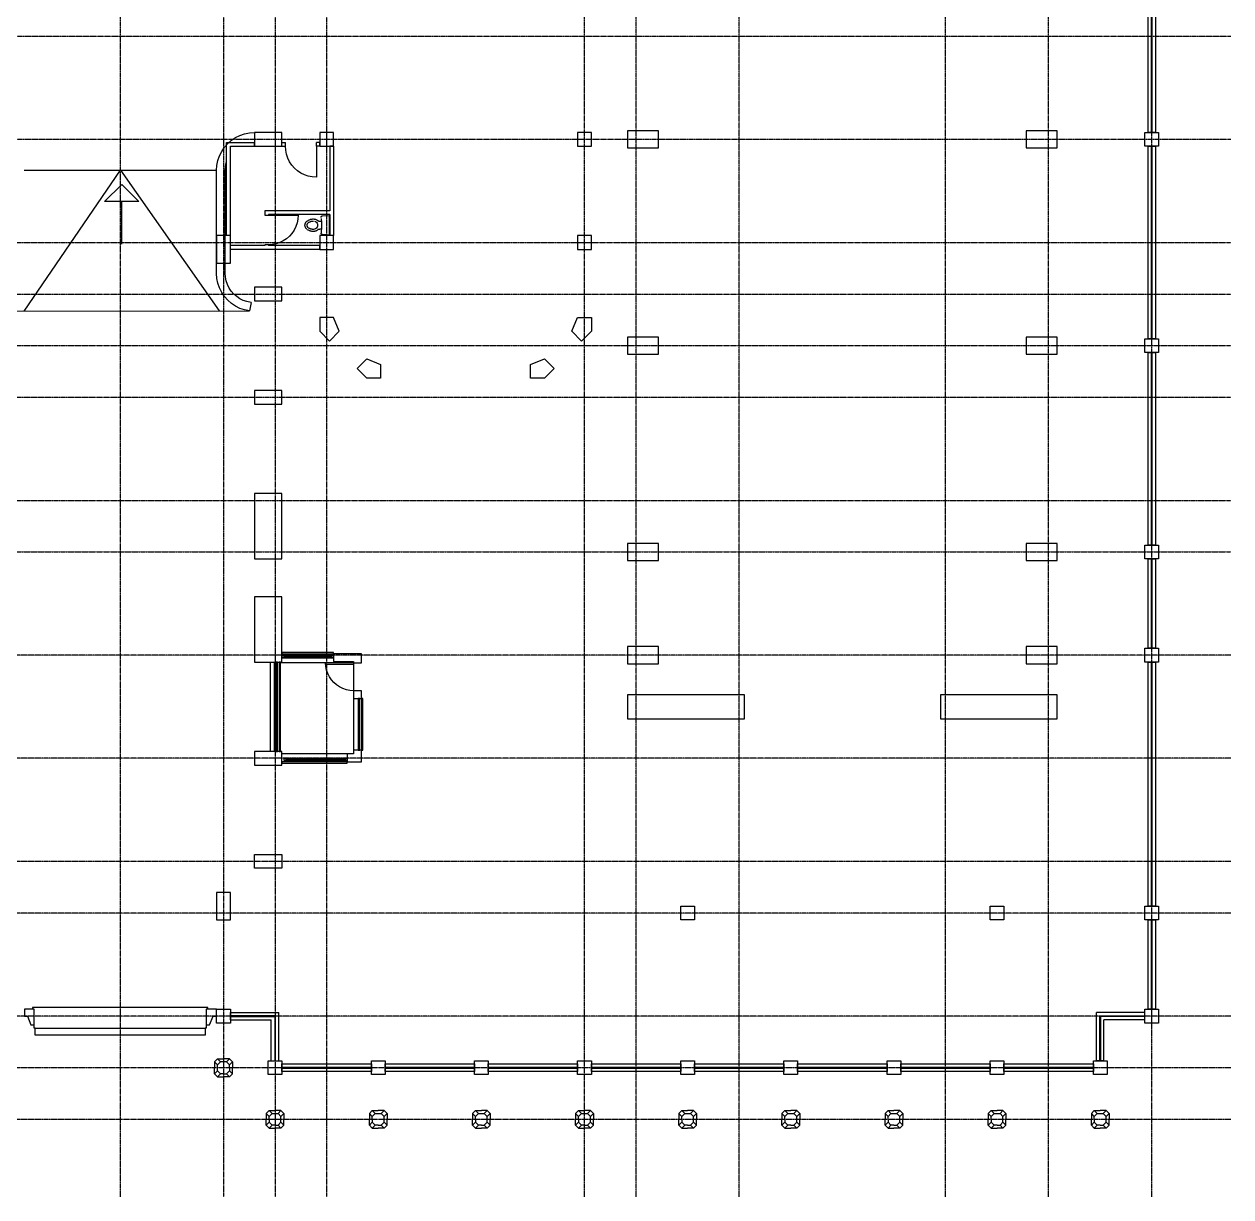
# Model space of a CAD drawing. Header units: millimetres. Extents: x -65483 to 85267, y -36001 to 67826.
# Drawn here: x 15668 to 50767, y -17978 to 16126 of the extents above; entities that cross this region are included whole.
import ezdxf

# ---------------------------------------------------------------- set-up
doc = ezdxf.new("R2010")
doc.units = ezdxf.units.MM
doc.linetypes.add('PCENTRE', pattern=[50.8, 31.75, -6.35, 6.35, -6.35])
for name, color, linetype in [('Boundaries_and_building_grids', 140, 'Continuous'), ('BRICK_WALLS_P4', 1, 'Continuous'), ('COLUMNS_P5', 5, 'Continuous'), ('DR', 8, 'Continuous'), ('LIFTS AND STAIRS', 8, 'Continuous'), ('SANITARY', 4, 'Continuous'), ('WN', 4, 'Continuous')]:
    doc.layers.add(name, color=color, linetype=linetype)

msp = doc.modelspace()

# ---------------------------------------------------------------- linework, layer by layer
at = {"layer": 'Boundaries_and_building_grids', "color": 140, "linetype": 'PCENTRE', "lineweight": -3}
for p, q in [((48467, -17978), (48467, 54076)), ((18467, -17978), (18467, 48423)), ((21467, 48423), (21467, -17978)), ((22967, 48423), (22967, -17978)), ((24467, 48423), (24467, -17978)), ((31967, -17978), (31967, 48423)), ((33467, -17978), (33467, 48423)), ((36467, -17978), (36467, 48423)), ((42467, -17978), (42467, 48423)), ((45467, -17978), (45467, 48423)), ((-52891, 15776), (50767, 15776)), ((-52891, 12776), (50767, 12776)), ((-62623, 9776), (50767, 9776)), ((-62623, 8276), (50767, 8276)), ((-62623, 6776), (50767, 6776)), ((-62623, 5276), (50767, 5276)), ((-62623, 2276), (50767, 2276)), ((-62623, 776), (50767, 776)), ((50767, -2224), (-62623, -2224)), ((50767, -5224), (-62623, -5224)), ((50767, -8224), (-62623, -8224)), ((50767, -9724), (-52891, -9724)), ((50767, -12724), (-52891, -12724)), ((50767, -14224), (-52891, -14224)), ((50767, -15724), (-52891, -15724))]:
    msp.add_line(p, q, dxfattribs=at)
at = {"layer": 'BRICK_WALLS_P4'}
for p, q in [((21557, 9976), (21557, 12686)), ((21557, 12686), (22367, 12686)), ((22367, 12576), (22367, 12686)), ((23167, 12576), (23167, 12686)), ((23167, 12686), (23267, 12686)), ((23267, 12576), (23267, 12686)), ((24167, 12576), (24167, 12686)), ((24267, 12686), (24167, 12686)), ((24267, 12576), (24267, 12686)), ((21667, 9976), (21667, 12576)), ((21667, 12576), (22367, 12576)), ((23167, 12576), (23267, 12576)), ((24267, 12576), (24167, 12576)), ((24557, 12576), (24557, 10696)), ((24667, 12576), (24557, 12576)), ((24667, 12576), (24667, 9976)), ((24557, 10696), (22667, 10696)), ((22667, 10696), (22667, 10566)), ((22667, 10566), (22777, 10566)), ((24557, 10586), (22777, 10586)), ((22777, 10586), (22777, 10566)), ((24557, 10586), (24557, 9976)), ((21667, 9976), (21557, 9976)), ((24667, 9976), (24557, 9976)), ((22667, 9686), (21667, 9686)), ((21667, 9576), (21667, 9686)), ((24267, 9576), (21667, 9576)), ((22777, 9706), (22667, 9706)), ((22667, 9706), (22667, 9686)), ((22777, 9706), (22777, 9686)), ((24267, 9686), (22777, 9686)), ((24267, 9576), (24267, 9686)), ((24667, -2184), (24667, -2414)), ((25481, -2184), (24667, -2184)), ((24667, -2414), (25251, -2414)), ((25251, -2414), (25251, -2446)), ((25251, -2446), (25481, -2446)), ((25481, -2446), (25481, -2184)), ((25251, -3259), (25251, -3489)), ((25481, -3259), (25251, -3259)), ((25251, -3489), (25481, -3489)), ((25379, -3489), (25481, -3489)), ((25481, -3489), (25481, -3259)), ((25065, -5099), (25065, -5329)), ((25251, -5099), (25065, -5099)), ((25481, -4989), (25251, -4989)), ((25251, -4989), (25251, -5099)), ((25481, -4989), (25379, -4989)), ((25481, -5329), (25481, -4989)), ((25065, -5329), (25481, -5329))]:
    msp.add_line(p, q, dxfattribs=at)
at = {"layer": 'COLUMNS_P5'}
for p, q in [((21209, -14052), (21295, -13966)), ((21381, -14052), (21295, -13966)), ((21295, -13966), (21467, -13966)), ((21639, -13966), (21467, -13966)), ((21553, -14052), (21639, -13966)), ((21726, -14052), (21639, -13966)), ((21209, -14052), (21209, -14224)), ((21295, -14138), (21209, -14052)), ((21209, -14397), (21209, -14224)), ((21295, -14310), (21209, -14397)), ((21295, -14138), (21381, -14052)), ((21295, -14224), (21295, -14138)), ((21295, -14310), (21295, -14224)), ((21381, -14397), (21295, -14310)), ((21467, -14052), (21381, -14052)), ((21553, -14052), (21467, -14052)), ((21553, -14052), (21639, -14138)), ((21639, -14310), (21553, -14397)), ((21639, -14138), (21726, -14052)), ((21639, -14224), (21639, -14138)), ((21639, -14224), (21639, -14310)), ((21639, -14310), (21726, -14397)), ((21726, -14052), (21726, -14224)), ((21726, -14397), (21726, -14224)), ((21209, -14397), (21295, -14483)), ((21381, -14397), (21295, -14483)), ((21295, -14483), (21467, -14483)), ((21467, -14397), (21381, -14397)), ((21467, -14397), (21553, -14397)), ((21639, -14483), (21467, -14483)), ((21553, -14397), (21639, -14483)), ((21726, -14397), (21639, -14483)), ((22709, -15552), (22795, -15466)), ((22795, -15638), (22709, -15552)), ((22709, -15552), (22709, -15724)), ((22709, -15897), (22709, -15724)), ((22795, -15466), (22967, -15466)), ((22881, -15552), (22795, -15466)), ((22881, -15552), (22795, -15638)), ((22795, -15724), (22795, -15638)), ((22795, -15724), (22795, -15810)), ((22881, -15552), (22967, -15552)), ((23139, -15466), (22967, -15466)), ((22967, -15552), (23053, -15552)), ((23053, -15552), (23139, -15466)), ((23139, -15638), (23053, -15552)), ((23226, -15552), (23139, -15466)), ((23139, -15638), (23226, -15552)), ((23139, -15724), (23139, -15638)), ((23139, -15810), (23139, -15724)), ((23226, -15552), (23226, -15724)), ((23226, -15897), (23226, -15724)), ((25709, -15552), (25795, -15466)), ((25709, -15552), (25709, -15724)), ((25795, -15638), (25709, -15552)), ((25709, -15897), (25709, -15724)), ((25881, -15552), (25795, -15466)), ((25795, -15466), (25967, -15466)), ((25881, -15552), (25795, -15638)), ((25795, -15724), (25795, -15638)), ((25795, -15724), (25795, -15810)), ((25881, -15552), (25967, -15552)), ((26139, -15466), (25967, -15466)), ((25967, -15552), (26053, -15552)), ((26053, -15552), (26139, -15466)), ((26139, -15638), (26053, -15552)), ((26226, -15552), (26139, -15466)), ((26139, -15638), (26226, -15552)), ((26139, -15724), (26139, -15638)), ((26139, -15810), (26139, -15724)), ((26226, -15552), (26226, -15724)), ((26226, -15897), (26226, -15724)), ((28709, -15552), (28795, -15466)), ((28795, -15638), (28709, -15552)), ((28709, -15552), (28709, -15724)), ((28709, -15897), (28709, -15724)), ((28881, -15552), (28795, -15466)), ((28795, -15466), (28967, -15466)), ((28881, -15552), (28795, -15638)), ((28795, -15724), (28795, -15638)), ((28795, -15724), (28795, -15810)), ((28881, -15552), (28967, -15552)), ((29139, -15466), (28967, -15466)), ((28967, -15552), (29053, -15552)), ((29053, -15552), (29139, -15466)), ((29139, -15638), (29053, -15552)), ((29226, -15552), (29139, -15466)), ((29139, -15638), (29226, -15552)), ((29139, -15724), (29139, -15638)), ((29139, -15810), (29139, -15724)), ((29226, -15552), (29226, -15724)), ((29226, -15897), (29226, -15724)), ((31709, -15552), (31795, -15466)), ((31795, -15638), (31709, -15552)), ((31709, -15552), (31709, -15724)), ((31709, -15897), (31709, -15724)), ((31881, -15552), (31795, -15466)), ((31795, -15466), (31967, -15466)), ((31881, -15552), (31795, -15638)), ((31795, -15724), (31795, -15638)), ((31795, -15724), (31795, -15810)), ((31881, -15552), (31967, -15552)), ((32139, -15466), (31967, -15466)), ((31967, -15552), (32053, -15552)), ((32053, -15552), (32139, -15466)), ((32139, -15638), (32053, -15552)), ((32226, -15552), (32139, -15466)), ((32139, -15638), (32226, -15552)), ((32139, -15724), (32139, -15638)), ((32139, -15810), (32139, -15724)), ((32226, -15552), (32226, -15724)), ((32226, -15897), (32226, -15724)), ((34709, -15552), (34795, -15466)), ((34795, -15638), (34709, -15552)), ((34709, -15552), (34709, -15724)), ((34709, -15897), (34709, -15724)), ((34881, -15552), (34795, -15466)), ((34795, -15466), (34967, -15466)), ((34881, -15552), (34795, -15638)), ((34795, -15724), (34795, -15638)), ((34795, -15724), (34795, -15810)), ((34881, -15552), (34967, -15552)), ((35139, -15466), (34967, -15466)), ((34967, -15552), (35053, -15552)), ((35053, -15552), (35139, -15466)), ((35139, -15638), (35053, -15552)), ((35226, -15552), (35139, -15466)), ((35139, -15638), (35226, -15552)), ((35139, -15724), (35139, -15638)), ((35139, -15810), (35139, -15724)), ((35226, -15552), (35226, -15724)), ((35226, -15897), (35226, -15724)), ((37709, -15552), (37795, -15466)), ((37795, -15638), (37709, -15552)), ((37709, -15552), (37709, -15724)), ((37709, -15897), (37709, -15724)), ((37881, -15552), (37795, -15466)), ((37795, -15466), (37967, -15466)), ((37881, -15552), (37795, -15638)), ((37795, -15724), (37795, -15638)), ((37795, -15724), (37795, -15810)), ((37881, -15552), (37967, -15552)), ((38139, -15466), (37967, -15466)), ((37967, -15552), (38053, -15552)), ((38053, -15552), (38139, -15466)), ((38139, -15638), (38053, -15552)), ((38226, -15552), (38139, -15466)), ((38139, -15638), (38226, -15552)), ((38139, -15724), (38139, -15638)), ((38139, -15810), (38139, -15724)), ((38226, -15552), (38226, -15724)), ((38226, -15897), (38226, -15724)), ((40709, -15552), (40795, -15466)), ((40795, -15638), (40709, -15552)), ((40709, -15552), (40709, -15724)), ((40709, -15897), (40709, -15724)), ((40795, -15466), (40967, -15466)), ((40881, -15552), (40795, -15466)), ((40881, -15552), (40795, -15638)), ((40795, -15724), (40795, -15638)), ((40795, -15724), (40795, -15810)), ((40881, -15552), (40967, -15552)), ((41139, -15466), (40967, -15466)), ((40967, -15552), (41053, -15552)), ((41053, -15552), (41139, -15466)), ((41139, -15638), (41053, -15552)), ((41226, -15552), (41139, -15466)), ((41139, -15638), (41226, -15552)), ((41139, -15724), (41139, -15638)), ((41139, -15810), (41139, -15724)), ((41226, -15552), (41226, -15724)), ((41226, -15897), (41226, -15724)), ((43709, -15552), (43795, -15466)), ((43795, -15638), (43709, -15552)), ((43709, -15552), (43709, -15724)), ((43709, -15897), (43709, -15724)), ((43881, -15552), (43795, -15466)), ((43795, -15466), (43967, -15466)), ((43881, -15552), (43795, -15638)), ((43795, -15724), (43795, -15638)), ((43795, -15724), (43795, -15810)), ((43881, -15552), (43967, -15552)), ((44139, -15466), (43967, -15466)), ((43967, -15552), (44053, -15552)), ((44053, -15552), (44139, -15466)), ((44139, -15638), (44053, -15552)), ((44226, -15552), (44139, -15466)), ((44139, -15638), (44226, -15552)), ((44139, -15724), (44139, -15638)), ((44139, -15810), (44139, -15724)), ((44226, -15552), (44226, -15724)), ((44226, -15897), (44226, -15724)), ((46709, -15552), (46795, -15466)), ((46795, -15638), (46709, -15552)), ((46709, -15552), (46709, -15724)), ((46709, -15897), (46709, -15724)), ((46795, -15466), (46967, -15466)), ((46881, -15552), (46795, -15466)), ((46881, -15552), (46795, -15638)), ((46795, -15724), (46795, -15638)), ((46795, -15724), (46795, -15810)), ((46881, -15552), (46967, -15552)), ((47139, -15466), (46967, -15466)), ((46967, -15552), (47053, -15552)), ((47053, -15552), (47139, -15466)), ((47139, -15638), (47053, -15552)), ((47226, -15552), (47139, -15466)), ((47139, -15638), (47226, -15552)), ((47139, -15724), (47139, -15638)), ((47139, -15810), (47139, -15724)), ((47226, -15552), (47226, -15724)), ((47226, -15897), (47226, -15724)), ((22795, -15810), (22709, -15897)), ((22709, -15897), (22795, -15983)), ((22795, -15810), (22881, -15897)), ((22881, -15897), (22795, -15983)), ((22795, -15983), (22967, -15983)), ((22967, -15897), (22881, -15897)), ((22967, -15897), (23053, -15897)), ((23139, -15983), (22967, -15983)), ((23053, -15897), (23139, -15810)), ((23053, -15897), (23139, -15983)), ((23139, -15810), (23226, -15897)), ((23226, -15897), (23139, -15983)), ((25795, -15810), (25709, -15897)), ((25709, -15897), (25795, -15983)), ((25795, -15810), (25881, -15897)), ((25881, -15897), (25795, -15983)), ((25795, -15983), (25967, -15983)), ((25967, -15897), (25881, -15897)), ((25967, -15897), (26053, -15897)), ((26139, -15983), (25967, -15983)), ((26053, -15897), (26139, -15810)), ((26053, -15897), (26139, -15983)), ((26139, -15810), (26226, -15897)), ((26226, -15897), (26139, -15983)), ((28795, -15810), (28709, -15897)), ((28709, -15897), (28795, -15983)), ((28795, -15810), (28881, -15897)), ((28881, -15897), (28795, -15983)), ((28795, -15983), (28967, -15983)), ((28967, -15897), (28881, -15897)), ((28967, -15897), (29053, -15897)), ((29139, -15983), (28967, -15983)), ((29053, -15897), (29139, -15810)), ((29053, -15897), (29139, -15983)), ((29139, -15810), (29226, -15897)), ((29226, -15897), (29139, -15983)), ((31795, -15810), (31709, -15897)), ((31709, -15897), (31795, -15983)), ((31795, -15810), (31881, -15897)), ((31881, -15897), (31795, -15983)), ((31795, -15983), (31967, -15983)), ((31967, -15897), (31881, -15897)), ((31967, -15897), (32053, -15897)), ((32139, -15983), (31967, -15983)), ((32053, -15897), (32139, -15810)), ((32053, -15897), (32139, -15983)), ((32139, -15810), (32226, -15897)), ((32226, -15897), (32139, -15983)), ((34795, -15810), (34709, -15897)), ((34709, -15897), (34795, -15983)), ((34795, -15810), (34881, -15897)), ((34881, -15897), (34795, -15983)), ((34795, -15983), (34967, -15983)), ((34967, -15897), (34881, -15897)), ((34967, -15897), (35053, -15897)), ((35139, -15983), (34967, -15983)), ((35053, -15897), (35139, -15810)), ((35053, -15897), (35139, -15983)), ((35139, -15810), (35226, -15897)), ((35226, -15897), (35139, -15983)), ((37795, -15810), (37709, -15897)), ((37709, -15897), (37795, -15983)), ((37795, -15810), (37881, -15897)), ((37881, -15897), (37795, -15983)), ((37795, -15983), (37967, -15983)), ((37967, -15897), (37881, -15897)), ((37967, -15897), (38053, -15897)), ((38139, -15983), (37967, -15983)), ((38053, -15897), (38139, -15810)), ((38053, -15897), (38139, -15983)), ((38139, -15810), (38226, -15897)), ((38226, -15897), (38139, -15983)), ((40795, -15810), (40709, -15897)), ((40709, -15897), (40795, -15983)), ((40795, -15810), (40881, -15897)), ((40881, -15897), (40795, -15983)), ((40795, -15983), (40967, -15983)), ((40967, -15897), (40881, -15897)), ((40967, -15897), (41053, -15897)), ((41139, -15983), (40967, -15983)), ((41053, -15897), (41139, -15810)), ((41053, -15897), (41139, -15983)), ((41139, -15810), (41226, -15897)), ((41226, -15897), (41139, -15983)), ((43795, -15810), (43709, -15897)), ((43709, -15897), (43795, -15983)), ((43795, -15810), (43881, -15897)), ((43881, -15897), (43795, -15983)), ((43795, -15983), (43967, -15983)), ((43967, -15897), (43881, -15897)), ((43967, -15897), (44053, -15897)), ((44139, -15983), (43967, -15983)), ((44053, -15897), (44139, -15810)), ((44053, -15897), (44139, -15983)), ((44139, -15810), (44226, -15897)), ((44226, -15897), (44139, -15983)), ((46795, -15810), (46709, -15897)), ((46709, -15897), (46795, -15983)), ((46795, -15810), (46881, -15897)), ((46881, -15897), (46795, -15983)), ((46795, -15983), (46967, -15983)), ((46967, -15897), (46881, -15897)), ((46967, -15897), (47053, -15897)), ((47139, -15983), (46967, -15983)), ((47053, -15897), (47139, -15810)), ((47053, -15897), (47139, -15983)), ((47139, -15810), (47226, -15897)), ((47226, -15897), (47139, -15983))]:
    msp.add_line(p, q, dxfattribs=at)
for points in [[(33217, 13026), (33217, 12526), (34117, 12526), (34117, 13026), (33217, 13026)], [(45717, 12526), (45717, 13026), (44817, 13026), (44817, 12526), (45717, 12526)], [(24267, 12576), (24667, 12576), (24667, 12976), (24267, 12976), (24267, 12576)], [(31767, 12576), (32167, 12576), (32167, 12976), (31767, 12976), (31767, 12576)], [(48667, 12576), (48267, 12576), (48267, 12976), (48667, 12976), (48667, 12576)], [(24267, 9576), (24667, 9576), (24667, 9976), (24267, 9976), (24267, 9576)], [(31767, 9576), (32167, 9576), (32167, 9976), (31767, 9976), (31767, 9576)], [(33217, 7026), (33217, 6526), (34117, 6526), (34117, 7026), (33217, 7026)], [(45717, 6526), (45717, 7026), (44817, 7026), (44817, 6526), (45717, 6526)], [(48667, 6576), (48267, 6576), (48267, 6976), (48667, 6976), (48667, 6576)], [(33217, 1026), (33217, 526), (34117, 526), (34117, 1026), (33217, 1026)], [(45717, 526), (45717, 1026), (44817, 1026), (44817, 526), (45717, 526)], [(48667, 576), (48267, 576), (48267, 976), (48667, 976), (48667, 576)], [(33217, -1974), (33217, -2474), (34117, -2474), (34117, -1974), (33217, -1974)], [(45717, -2474), (45717, -1974), (44817, -1974), (44817, -2474), (45717, -2474)], [(48667, -2424), (48267, -2424), (48267, -2024), (48667, -2024), (48667, -2424)], [(33217, -4074), (36617, -4074), (36617, -3374), (33217, -3374), (33217, -4074)], [(45717, -3374), (42317, -3374), (42317, -4074), (45717, -4074), (45717, -3374)], [(35167, -9924), (34767, -9924), (34767, -9524), (35167, -9524), (35167, -9924)], [(44167, -9924), (43767, -9924), (43767, -9524), (44167, -9524), (44167, -9924)], [(48667, -9924), (48267, -9924), (48267, -9524), (48667, -9524), (48667, -9924)], [(21667, -12924), (21267, -12924), (21267, -12524), (21667, -12524), (21667, -12924)], [(48667, -12924), (48267, -12924), (48267, -12524), (48667, -12524), (48667, -12924)], [(23167, -14424), (22767, -14424), (22767, -14024), (23167, -14024), (23167, -14424)], [(26167, -14424), (25767, -14424), (25767, -14024), (26167, -14024), (26167, -14424)], [(29167, -14424), (28767, -14424), (28767, -14024), (29167, -14024), (29167, -14424)], [(32167, -14424), (31767, -14424), (31767, -14024), (32167, -14024), (32167, -14424)], [(35167, -14424), (34767, -14424), (34767, -14024), (35167, -14024), (35167, -14424)], [(38167, -14424), (37767, -14424), (37767, -14024), (38167, -14024), (38167, -14424)], [(41167, -14424), (40767, -14424), (40767, -14024), (41167, -14024), (41167, -14424)], [(44167, -14424), (43767, -14424), (43767, -14024), (44167, -14024), (44167, -14424)], [(47167, -14424), (46767, -14424), (46767, -14024), (47167, -14024), (47167, -14424)]]:
    msp.add_lwpolyline(points, dxfattribs=at)
at = {"layer": 'COLUMNS_P5', "lineweight": -3}
for points in [[(22367, 12576), (23167, 12576), (23167, 12976), (22367, 12976)], [(21267, 9976), (21267, 9176), (21667, 9176), (21667, 9976)], [(22367, 8476), (22367, 8076), (23167, 8076), (23167, 8476)], [(24833, 7193), (24667, 7593), (24267, 7593), (24267, 7193), (24550, 6910)], [(31884, 6910), (31602, 7193), (31767, 7593), (32167, 7593), (32167, 7193)], [(25352, 6109), (25634, 6391), (26034, 6226), (26034, 5826), (25634, 5826)], [(30400, 5826), (30400, 6226), (30800, 6391), (31083, 6109), (30800, 5826)], [(22367, 5476), (22367, 5076), (23167, 5076), (23167, 5476)], [(23167, 2476), (22367, 2476), (22367, 576), (23167, 576)], [(22367, -2424), (23167, -2424), (23167, -524), (22367, -524)], [(22367, -5024), (22367, -5424), (23167, -5424), (23167, -5024)], [(22367, -8424), (22367, -8024), (23167, -8024), (23167, -8424)], [(21667, -9924), (21667, -9124), (21267, -9124), (21267, -9924)]]:
    msp.add_lwpolyline(points, close=True, dxfattribs=at)
at = {"layer": 'DR'}
for p, q in [((23275, 12458), (23267, 12576)), ((23298, 12343), (23275, 12458)), ((23336, 12231), (23298, 12343)), ((24167, 12576), (24167, 11676)), ((23388, 12126), (23336, 12231)), ((23453, 12028), (23388, 12126)), ((23531, 11939), (23453, 12028)), ((23619, 11862), (23531, 11939)), ((23717, 11796), (23619, 11862)), ((23823, 11744), (23717, 11796)), ((23934, 11706), (23823, 11744)), ((24050, 11683), (23934, 11706)), ((24167, 11676), (24050, 11683)), ((22777, 10566), (23637, 10566)), ((23637, 10566), (23630, 10453)), ((23572, 10237), (23522, 10136)), ((23608, 10343), (23572, 10237)), ((23630, 10453), (23608, 10343)), ((23301, 9883), (23207, 9821)), ((23385, 9958), (23301, 9883)), ((23459, 10042), (23385, 9958)), ((23522, 10136), (23459, 10042)), ((22889, 9713), (22777, 9706)), ((23000, 9735), (22889, 9713)), ((23106, 9771), (23000, 9735)), ((23207, 9821), (23106, 9771)), ((25251, -2446), (24438, -2446)), ((24438, -2446), (24438, -2497)), ((24445, -2552), (24438, -2446)), ((25251, -2446), (25251, -3259)), ((25251, -2446), (25251, -2497)), ((25251, -2497), (24438, -2497)), ((24466, -2657), (24445, -2552)), ((24500, -2757), (24466, -2657)), ((24547, -2853), (24500, -2757)), ((24606, -2941), (24547, -2853)), ((24676, -3021), (24606, -2941)), ((24756, -3091), (24676, -3021)), ((24845, -3150), (24756, -3091)), ((24940, -3197), (24845, -3150)), ((25041, -3232), (24940, -3197)), ((25145, -3252), (25041, -3232)), ((25251, -3259), (25145, -3252)), ((15984, -13074), (20934, -13074))]:
    msp.add_line(p, q, dxfattribs=at)
for points in [[(15683, -12524), (15683, -12724), (15767, -12724), (15859, -12974), (15959, -12974), (15959, -12524), (15683, -12524)], [(21009, -12524), (21009, -12474), (15909, -12474), (15909, -12524)], [(21267, -12524), (20959, -12524), (20959, -12974), (21059, -12974), (21167, -12724), (21267, -12724), (21267, -12524)], [(20959, -12974), (20959, -13074), (20934, -13074), (20934, -13274), (15984, -13274), (15984, -13074), (15959, -13074), (15959, -12974)]]:
    msp.add_lwpolyline(points, dxfattribs=at)
at = {"layer": 'LIFTS AND STAIRS', "linetype": 'Continuous'}
for p, q in [((21495, 12545), (21589, 12654)), ((21589, 12654), (21698, 12748)), ((21698, 12748), (21817, 12828)), ((21817, 12828), (21946, 12892)), ((21946, 12892), (22082, 12938)), ((22082, 12938), (22224, 12966)), ((22224, 12966), (22367, 12976)), ((21305, 12160), (21351, 12297)), ((21351, 12297), (21415, 12426)), ((21415, 12426), (21495, 12545)), ((21267, 11876), (21277, 12019)), ((21277, 12019), (21305, 12160)), ((21517, 11859), (21525, 11987)), ((21525, 11987), (21547, 12096)), ((21547, 12096), (21557, 12127)), ((21547, 12096), (21557, 12127)), ((21277, 8732), (21267, 8876)), ((21525, 8765), (21517, 8884)), ((21305, 8591), (21277, 8732)), ((21351, 8455), (21305, 8591)), ((21415, 8326), (21351, 8455)), ((21547, 8656), (21525, 8765)), ((21582, 8551), (21547, 8656)), ((21632, 8451), (21582, 8551)), ((21632, 8451), (21582, 8551)), ((21693, 8359), (21632, 8451)), ((21495, 8206), (21415, 8326)), ((21589, 8098), (21495, 8206)), ((21698, 8003), (21589, 8098)), ((21767, 8275), (21693, 8359)), ((21767, 8275), (21693, 8359)), ((21767, 8275), (21693, 8359)), ((21850, 8202), (21767, 8275)), ((21942, 8140), (21850, 8202)), ((22042, 8091), (21942, 8140)), ((22147, 8055), (22042, 8091)), ((21817, 7923), (21698, 8003)), ((21946, 7859), (21817, 7923)), ((22082, 7813), (21946, 7859)), ((22224, 7785), (22082, 7813)), ((22272, 8030), (22147, 8055)), ((22272, 8030), (22224, 7785))]:
    msp.add_line(p, q, dxfattribs=at)
at = {"layer": 'LIFTS AND STAIRS'}
for p, q in [((15667, 11876), (21267, 11876)), ((15669, 7777), (18467, 11876)), ((18467, 11876), (21337, 7784)), ((21267, 8876), (21267, 11876)), ((21517, 8884), (21517, 11876)), ((18505, 11465), (18005, 10965)), ((18505, 11465), (19005, 10965)), ((19005, 10965), (18005, 10965)), ((18505, 9725), (18505, 10965)), ((14567, 7776), (22224, 7785))]:
    msp.add_line(p, q, dxfattribs=at)
at = {"layer": 'SANITARY', "linetype": 'Continuous'}
for p, q in [((24310, 10528), (24312, 10533)), ((24312, 10533), (24316, 10537)), ((24316, 10537), (24319, 10541)), ((24319, 10541), (24323, 10544)), ((24323, 10544), (24328, 10547)), ((24328, 10547), (24333, 10549)), ((24333, 10549), (24338, 10550)), ((24338, 10550), (24343, 10551)), ((23837, 10290), (23839, 10302)), ((23837, 10278), (23837, 10290)), ((23837, 10266), (23837, 10278)), ((23839, 10255), (23837, 10266)), ((23839, 10302), (23841, 10313)), ((23841, 10243), (23839, 10255)), ((23841, 10313), (23844, 10324)), ((23844, 10232), (23841, 10243)), ((23844, 10324), (23848, 10335)), ((23848, 10221), (23844, 10232)), ((23848, 10335), (23853, 10346)), ((23853, 10210), (23848, 10221)), ((23853, 10346), (23859, 10356)), ((23859, 10200), (23853, 10210)), ((23859, 10356), (23865, 10366)), ((23865, 10190), (23859, 10200)), ((23865, 10366), (23872, 10376)), ((23872, 10181), (23865, 10190)), ((23872, 10376), (23880, 10384)), ((23880, 10172), (23872, 10181)), ((23880, 10384), (23889, 10392)), ((23889, 10392), (23898, 10400)), ((23898, 10400), (23911, 10409)), ((23898, 10278), (23899, 10286)), ((23899, 10270), (23898, 10278)), ((23899, 10286), (23900, 10294)), ((23900, 10263), (23899, 10270)), ((23900, 10294), (23901, 10301)), ((23901, 10255), (23900, 10263)), ((23901, 10301), (23903, 10309)), ((23903, 10248), (23901, 10255)), ((23903, 10309), (23906, 10316)), ((23906, 10241), (23903, 10248)), ((23906, 10316), (23910, 10323)), ((23910, 10234), (23906, 10241)), ((23910, 10323), (23914, 10330)), ((23914, 10227), (23910, 10234)), ((23911, 10409), (23925, 10418)), ((23914, 10330), (23918, 10336)), ((23918, 10221), (23914, 10227)), ((23918, 10336), (23923, 10342)), ((23923, 10215), (23918, 10221)), ((23923, 10342), (23929, 10347)), ((23929, 10209), (23923, 10215)), ((23925, 10418), (23940, 10426)), ((23929, 10347), (23934, 10352)), ((23934, 10204), (23929, 10209)), ((23934, 10352), (23941, 10357)), ((23940, 10426), (23955, 10433)), ((23941, 10357), (23951, 10363)), ((23951, 10193), (23941, 10200)), ((23951, 10363), (23962, 10369)), ((23962, 10187), (23951, 10193)), ((23955, 10433), (23970, 10439)), ((23962, 10369), (23973, 10375)), ((23973, 10181), (23962, 10187)), ((23970, 10439), (23985, 10445)), ((23973, 10375), (23985, 10380)), ((23985, 10176), (23973, 10181)), ((23985, 10445), (24001, 10450)), ((23985, 10380), (23997, 10384)), ((23997, 10384), (24008, 10388)), ((24001, 10450), (24017, 10454)), ((24008, 10388), (24021, 10392)), ((24017, 10454), (24033, 10457)), ((24021, 10392), (24033, 10394)), ((24033, 10457), (24050, 10459)), ((24033, 10394), (24045, 10396)), ((24045, 10396), (24057, 10398)), ((24050, 10459), (24066, 10460)), ((24057, 10398), (24070, 10399)), ((24066, 10460), (24082, 10461)), ((24070, 10399), (24082, 10399)), ((24094, 10460), (24105, 10459)), ((24105, 10459), (24117, 10457)), ((24114, 10395), (24143, 10383)), ((24117, 10457), (24128, 10455)), ((24128, 10455), (24139, 10452)), ((24139, 10452), (24150, 10448)), ((24143, 10383), (24168, 10364)), ((24168, 10193), (24143, 10173)), ((24150, 10448), (24161, 10443)), ((24161, 10443), (24171, 10438)), ((24168, 10364), (24187, 10339)), ((24187, 10218), (24168, 10193)), ((24171, 10438), (24181, 10432)), ((24181, 10432), (24191, 10425)), ((24187, 10339), (24199, 10310)), ((24199, 10247), (24187, 10218)), ((24191, 10425), (24200, 10418)), ((24199, 10310), (24203, 10278)), ((24203, 10278), (24199, 10247)), ((24200, 10418), (24208, 10410)), ((24212, 10407), (24208, 10410)), ((24216, 10404), (24212, 10407)), ((24220, 10401), (24216, 10404)), ((24225, 10398), (24220, 10401)), ((24229, 10396), (24225, 10398)), ((24234, 10394), (24229, 10396)), ((24239, 10392), (24234, 10394)), ((24243, 10391), (24239, 10392)), ((24248, 10390), (24243, 10391)), ((24253, 10389), (24248, 10390)), ((24258, 10388), (24253, 10389)), ((24306, 10512), (24307, 10518)), ((24306, 10507), (24306, 10512)), ((24307, 10518), (24308, 10523)), ((24308, 10523), (24310, 10528)), ((24309, 10469), (24312, 10431)), ((24312, 10431), (24314, 10393)), ((24314, 10393), (24316, 10355)), ((24316, 10202), (24314, 10164)), ((24316, 10355), (24317, 10316)), ((24317, 10240), (24316, 10202)), ((24317, 10316), (24317, 10278)), ((24317, 10278), (24317, 10240)), ((23889, 10164), (23880, 10172)), ((23911, 10147), (23898, 10157)), ((23925, 10139), (23911, 10147)), ((23940, 10131), (23925, 10139)), ((23955, 10123), (23940, 10131)), ((23970, 10117), (23955, 10123)), ((23985, 10111), (23970, 10117)), ((23997, 10172), (23985, 10176)), ((24001, 10107), (23985, 10111)), ((24008, 10168), (23997, 10172)), ((24017, 10103), (24001, 10107)), ((24021, 10165), (24008, 10168)), ((24033, 10100), (24017, 10103)), ((24033, 10162), (24021, 10165)), ((24045, 10160), (24033, 10162)), ((24050, 10097), (24033, 10100)), ((24057, 10158), (24045, 10160)), ((24066, 10096), (24050, 10097)), ((24070, 10157), (24057, 10158)), ((24082, 10096), (24066, 10096)), ((24082, 10157), (24070, 10157)), ((24114, 10161), (24082, 10157)), ((24094, 10096), (24082, 10096)), ((24105, 10097), (24094, 10096)), ((24117, 10099), (24105, 10097)), ((24143, 10173), (24114, 10161)), ((24128, 10102), (24117, 10099)), ((24139, 10105), (24128, 10102)), ((24150, 10109), (24139, 10105)), ((24161, 10113), (24150, 10109)), ((24171, 10119), (24161, 10113)), ((24181, 10125), (24171, 10119)), ((24191, 10131), (24181, 10125)), ((24200, 10138), (24191, 10131)), ((24208, 10146), (24200, 10138)), ((24212, 10149), (24216, 10153)), ((24216, 10153), (24220, 10155)), ((24220, 10155), (24225, 10158)), ((24225, 10158), (24229, 10160)), ((24229, 10160), (24234, 10162)), ((24234, 10162), (24239, 10164)), ((24239, 10164), (24243, 10166)), ((24243, 10166), (24248, 10167)), ((24248, 10167), (24253, 10168)), ((24253, 10168), (24258, 10168)), ((24258, 10168), (24264, 10168)), ((24309, 10087), (24306, 10049)), ((24306, 10044), (24306, 10049)), ((24307, 10039), (24306, 10044)), ((24308, 10033), (24307, 10039)), ((24310, 10028), (24308, 10033)), ((24312, 10125), (24309, 10087)), ((24312, 10024), (24310, 10028)), ((24314, 10164), (24312, 10125)), ((24316, 10019), (24312, 10024)), ((24319, 10016), (24316, 10019)), ((24323, 10012), (24319, 10016)), ((24328, 10010), (24323, 10012)), ((24333, 10008), (24328, 10010)), ((24338, 10006), (24333, 10008)), ((24343, 10006), (24338, 10006))]:
    msp.add_line(p, q, dxfattribs=at)
at = {"layer": 'SANITARY'}
for p, q in [((24314, 10388), (24264, 10388)), ((24314, 10168), (24264, 10168)), ((24537, 9993), (24343, 10006))]:
    msp.add_line(p, q, dxfattribs=at)
msp.add_lwpolyline([(24343, 10551), (24537, 10563), (24537, 9993)], dxfattribs=at)
at = {"layer": 'WN'}
for p, q in [((48457, 12976), (48457, 18576)), ((48477, 12976), (48477, 18576)), ((48457, 6976), (48457, 12576)), ((48477, 6976), (48477, 12576)), ((48457, 976), (48457, 6576)), ((48477, 976), (48477, 6576)), ((48457, -2024), (48457, 576)), ((48477, -2024), (48477, 576)), ((22828, -2424), (22828, -5024)), ((22950, -5024), (22950, -2424)), ((23033, -2424), (22985, -2424)), ((22985, -2424), (22985, -5024)), ((23033, -5024), (23033, -2424)), ((23083, -2424), (23083, -5024)), ((23121, -2424), (23085, -2424)), ((23121, -5024), (23121, -2424)), ((23142, -2423), (23142, -2439)), ((23142, -2439), (24692, -2439)), ((24667, -2147), (23167, -2147)), ((23167, -2147), (23167, -2183)), ((24667, -2234), (23167, -2234)), ((23167, -2234), (23167, -2282)), ((23167, -2282), (24667, -2282)), ((24667, -2317), (23167, -2317)), ((23168, -2184), (24667, -2184)), ((23227, -2282), (23227, -2234)), ((23227, -2258), (24607, -2258)), ((24607, -2282), (24607, -2234)), ((24667, -2183), (24667, -2147)), ((24667, -2184), (24667, -2287)), ((24667, -2282), (24667, -2234)), ((24692, -2439), (24692, -2414)), ((48457, -9524), (48457, -2424)), ((48477, -9524), (48477, -2424)), ((22985, -2484), (23033, -2484)), ((23009, -2484), (23009, -4964)), ((25251, -3489), (25251, -4989)), ((25383, -3489), (25383, -4989)), ((25431, -3489), (25383, -3489)), ((25431, -4989), (25431, -3489)), ((25481, -3489), (25481, -4989)), ((25519, -3489), (25482, -3489)), ((25519, -4989), (25519, -3489)), ((25383, -3549), (25431, -3549)), ((25407, -3549), (25407, -4929)), ((22985, -4964), (23033, -4964)), ((22985, -5024), (23033, -5024)), ((23085, -5024), (23121, -5024)), ((25065, -5099), (23167, -5099)), ((25065, -5231), (23217, -5231)), ((23217, -5231), (23217, -5279)), ((23277, -5231), (23277, -5279)), ((25005, -5255), (23277, -5255)), ((25005, -5231), (25005, -5279)), ((25065, -5227), (25065, -5329)), ((25065, -5279), (25065, -5231)), ((25383, -4929), (25431, -4929)), ((25383, -4989), (25431, -4989)), ((25482, -4989), (25519, -4989)), ((25065, -5329), (23167, -5329)), ((23167, -5331), (23167, -5367)), ((23167, -5367), (25065, -5367)), ((23217, -5279), (25065, -5279)), ((25065, -5367), (25065, -5331)), ((48457, -12524), (48457, -9924)), ((48477, -12524), (48477, -9924)), ((21667, -12834), (21667, -12614)), ((21667, -12614), (23077, -12614)), ((23077, -14024), (23077, -12614)), ((48267, -12614), (46857, -12614)), ((46857, -14024), (46857, -12614)), ((48267, -12834), (48267, -12614)), ((21667, -12834), (22857, -12834)), ((22857, -14024), (22857, -12834)), ((48267, -12834), (47077, -12834)), ((47077, -14024), (47077, -12834)), ((22857, -14024), (23077, -14024)), ((47077, -14024), (46857, -14024)), ((25767, -14214), (23167, -14214)), ((23167, -14234), (25767, -14234)), ((28767, -14214), (26167, -14214)), ((26167, -14234), (28767, -14234)), ((31767, -14214), (29167, -14214)), ((29167, -14234), (31767, -14234)), ((34767, -14214), (32167, -14214)), ((32167, -14234), (34767, -14234)), ((37767, -14214), (35167, -14214)), ((35167, -14234), (37767, -14234)), ((40767, -14214), (38167, -14214)), ((38167, -14234), (40767, -14234)), ((43767, -14214), (41167, -14214)), ((41167, -14234), (43767, -14234)), ((46767, -14214), (44167, -14214)), ((44167, -14234), (46767, -14234))]:
    msp.add_line(p, q, dxfattribs=at)
for points in [[(48577, 12976), (48357, 12976), (48357, 18576), (48577, 18576), (48577, 12976)], [(48577, 6976), (48357, 6976), (48357, 12576), (48577, 12576), (48577, 6976)], [(48577, 976), (48357, 976), (48357, 6576), (48577, 6576), (48577, 976)], [(48577, -2024), (48357, -2024), (48357, 576), (48577, 576), (48577, -2024)], [(48577, -9524), (48357, -9524), (48357, -2424), (48577, -2424), (48577, -9524)], [(48577, -12524), (48357, -12524), (48357, -9924), (48577, -9924), (48577, -12524)], [(22977, -14024), (22977, -12714), (21667, -12714)], [(21667, -12734), (22957, -12734), (22957, -14024)], [(46957, -14024), (46957, -12714), (48267, -12714)], [(48267, -12734), (46977, -12734), (46977, -14024)], [(25767, -14334), (23167, -14334), (23167, -14114), (25767, -14114), (25767, -14334)], [(28767, -14334), (26167, -14334), (26167, -14114), (28767, -14114), (28767, -14334)], [(31767, -14334), (29167, -14334), (29167, -14114), (31767, -14114), (31767, -14334)], [(34767, -14334), (32167, -14334), (32167, -14114), (34767, -14114), (34767, -14334)], [(37767, -14334), (35167, -14334), (35167, -14114), (37767, -14114), (37767, -14334)], [(40767, -14334), (38167, -14334), (38167, -14114), (40767, -14114), (40767, -14334)], [(43767, -14334), (41167, -14334), (41167, -14114), (43767, -14114), (43767, -14334)], [(46767, -14334), (44167, -14334), (44167, -14114), (46767, -14114), (46767, -14334)]]:
    msp.add_lwpolyline(points, dxfattribs=at)

doc.saveas('drawing.dxf')
